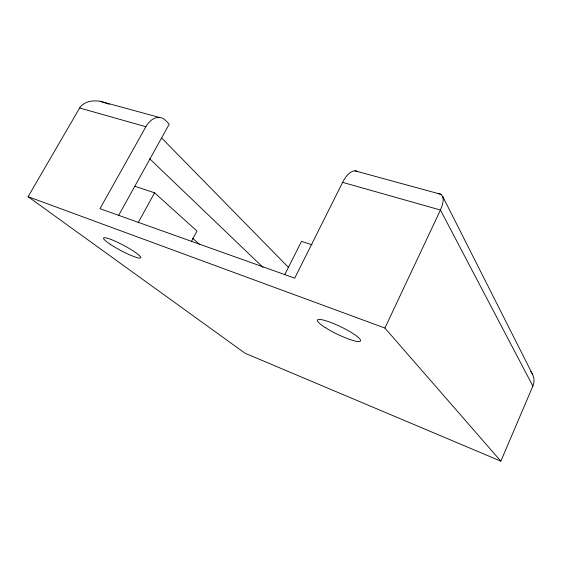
<?xml version="1.0" encoding="UTF-8"?>
<svg xmlns="http://www.w3.org/2000/svg" width="562" height="562" viewBox="0 0 562 562"><rect width="100%" height="100%" fill="white"/><g stroke="black" fill="none" stroke-linecap="round" stroke-linejoin="round"><path stroke-width="0.84" d="M159.446 117.458L100.169 101.279C92.821 100.099 84.012 101.258 79.642 108.002L28.1 196.686L245.011 353.224L500.854 461.17L532.867 386.087A15.476 14.626 -12.2 0 0 530.732 371.545M500.854 461.17L384.907 328.046L440.446 210.026L442.491 204.659L443.278 200.044L442.751 196.517L440.987 194.319L355.008 170.848M357.762 171.621A23.091 10.924 -73.9 0 0 342.609 182.362L294.713 278.162L99.973 208.671L145.888 126.738A20.183 13.593 -76.9 0 1 165.839 120.647L169.204 124.223L118.477 215.696M284.667 274.846L301.52 241.344L312.065 244.828M191.305 241.737L196.981 231.073L154.564 192.794L134.803 186.261M138.147 222.728L154.564 192.794M438.142 193.56L440.987 194.319M100.169 101.279L109.246 104.23M79.642 108.002L145.888 126.738M342.609 182.362L440.446 210.026L532.867 386.087M28.1 196.686L384.907 328.046M192.583 238.204L199.819 244.568M149.604 158.695L262.96 267.322M161.863 138.21L288.447 267.386M442.751 196.517L532.79 374.798M110.531 244.477A20.991 2.943 28 0 0 140.514 257.93A20.991 2.943 28 0 0 115.393 241.295A20.991 2.943 28 0 0 110.531 244.477M325.25 327.576A23.906 4.103 25.8 0 0 360.305 341.162A23.906 4.103 25.8 0 0 331.468 322.714A23.906 4.103 25.8 0 0 325.25 327.576"/></g></svg>
